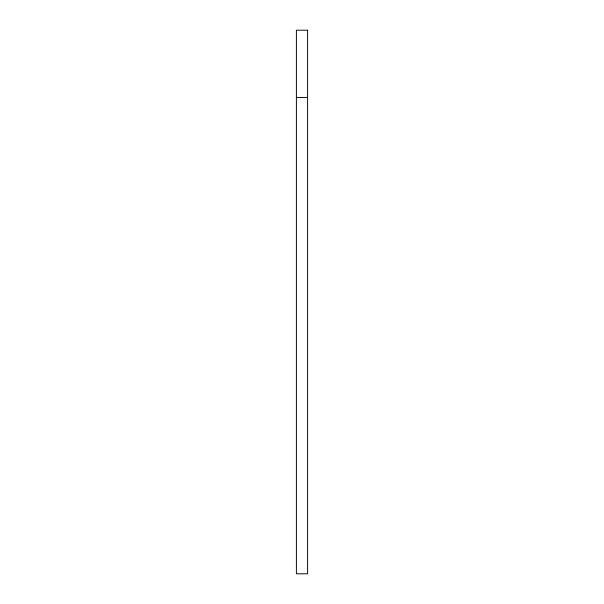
<?xml version="1.0" encoding="UTF-8"?>
<svg xmlns="http://www.w3.org/2000/svg" width="604" height="604" viewBox="0 0 604 604"><rect width="100%" height="100%" fill="white"/><g stroke="black" fill="none" stroke-linecap="round" stroke-linejoin="round"><path stroke-width="0.91" d="M296.398 97.448L307.602 97.448M307.602 30.2L296.398 30.2L296.398 573.8L307.602 573.8L307.602 30.2"/></g></svg>
